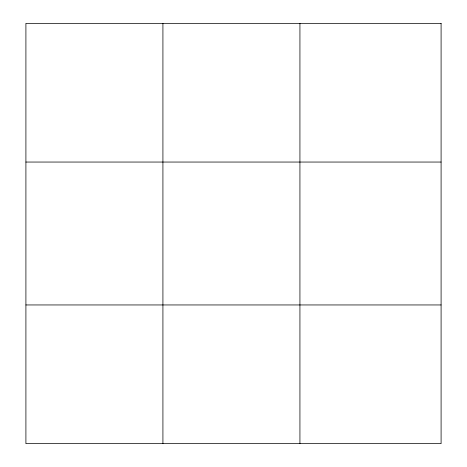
<?xml version="1.0" encoding="UTF-8"?>
<svg xmlns="http://www.w3.org/2000/svg" width="467" height="467" viewBox="0 0 467 467"><rect width="100%" height="100%" fill="white"/><g stroke="black" fill="none" stroke-linecap="round" stroke-linejoin="round"><path stroke-width="0.7" d="M162.919 443.65L162.919 23.35M299.931 443.65L299.931 23.35M25.907 162.049L441.093 162.049M25.907 304.951L441.093 304.951M441.093 23.35L441.093 443.65L25.907 443.65L25.907 23.35L441.093 23.35"/></g></svg>
